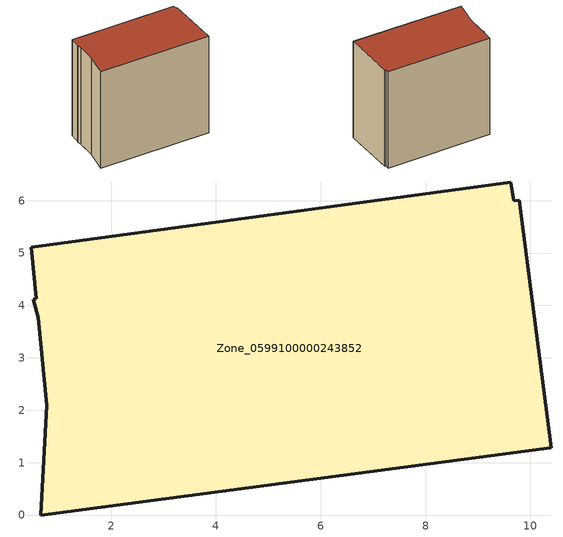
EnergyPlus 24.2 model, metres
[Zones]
Zone_0599100000243852
 floor ground (C_G): 0.48,5.11 9.63,6.36 9.68,6 9.78,6.01 10.4,1.28 0.66,0 0.77,2.09 0.61,3.77 0.51,4.11 0.57,4.13 z0
 wall outside (C_F): 0.66,0 10.4,1.28 9.78,6.01 9.68,6 9.63,6.36 0.48,5.11 0.57,4.13 0.51,4.11 0.61,3.77 0.77,2.09 0.66,0 z0:8.89
 roof outside (C_R): 0.61,3.77 0.77,2.09 0.66,0 10.4,1.28 9.78,6.01 9.68,6 9.63,6.36 0.48,5.11 0.57,4.13 0.51,4.11 z8.89
[BUILDING]
Pand.0599100000243852: North Axis=0; Terrain=City; Loads Convergence Tolerance Value=0.04; Temperature Convergence Tolerance Value=0.4; Solar Distribution=FullExterior; Maximum Number of Warmup Days=25; Minimum Number of Warmup Days=1
[Site:Location]
Rotterdam.The.Hague.AP_ZH_NLD Design_Conditions: Latitude=51.96; Longitude=4.45; Time Zone=1; Elevation=-4.5
[SITE:GROUNDTEMPERATURE:BUILDINGSURFACE]
18, 18, 18, 18, 18, 18, 18, 18, 18, 18, 18, 18
[MATERIAL] Thermal Absorptance=0.9; Solar Absorptance=0.7; Visible Absorptance=0.7
Name | Roughness | Thickness | Conductivity | Density | Specific Heat
G.TI.1992-2005 | MediumSmooth | 0.15 | 0.06 | 540 | 1210
F.TI.1992-2005 | Rough | 0.3 | 0.12 | 1920 | 840
R.TI.1992-2005 | MediumRough | 0.2 | 0.08 | 1500 | 1000
[CONSTRUCTION]
C_G: G.TI.1992-2005
C_F: F.TI.1992-2005
C_R: R.TI.1992-2005
[ZONE]
Zone_0599100000243852: Type=1; Multiplier=1; Ceiling Height=Autocalculate; Volume=Autocalculate; Floor Area=autocalculate; Part of Total Floor Area=Yes
[ZONEINFILTRATION:DESIGNFLOWRATE]
Infil_Zone_0599100000243852: Zone or ZoneList or Space or SpaceList=Zone_0599100000243852; Schedule=AlwaysOn; Design Flow Rate Calculation Method=Flow/Area; Flow Rate per Floor Area=0.0015; Constant Term Coefficient=1; Temperature Term Coefficient=0; Velocity Term Coefficient=0; Velocity Squared Term Coefficient=0
[HVACTEMPLATE:ZONE:IDEALLOADSAIRSYSTEM]
Zone_0599100000243852: Maximum Heating Supply Air Temperature=50; Minimum Cooling Supply Air Temperature=13; Maximum Heating Supply Air Humidity Ratio=0.0156; Minimum Cooling Supply Air Humidity Ratio=0.0077; Heating Limit=NoLimit; Cooling Limit=NoLimit; Dehumidification Control Type=ConstantSensibleHeatRatio; Cooling Sensible Heat Ratio=0.7; Dehumidification Setpoint=60; Humidification Control Type=None; Humidification Setpoint=30; Outdoor Air Method=None; Outdoor Air Flow Rate per Person=0.00944; Outdoor Air Flow Rate per Zone Floor Area=0; Outdoor Air Flow Rate per Zone=0; Demand Controlled Ventilation Type=None; Outdoor Air Economizer Type=NoEconomizer; Heat Recovery Type=None; Sensible Heat Recovery Effectiveness=0.7; Latent Heat Recovery Effectiveness=0.65
[ZONECONTROL:THERMOSTAT]
ThermostatControl_Zone_0599100000243852: Zone or ZoneList=Zone_0599100000243852; Control Type Schedule=DualSetpointControlType; Control 1=Thermostat_Zone_0599100000243852; Temperature Difference Between Cutout And Setpoint=0
[THERMOSTATSETPOINT:DUALSETPOINT]
Thermostat_Zone_0599100000243852: Heating Setpoint Temperature Schedule=HeatingSetpoint_Zone_0599100000243852; Cooling Setpoint Temperature Schedule=CoolingSetpoint_Zone_0599100000243852
[SCHEDULE:COMPACT]
HeatingSetpoint_Zone_0599100000243852: Through: 12/31, For: AllDays, Until: 24:00, 21
CoolingSetpoint_Zone_0599100000243852: Through: 12/31, For: AllDays, Until: 24:00, 24
DualSetpointControlType: Through: 12/31, For: AllDays, Until: 24:00, 4
AlwaysOn: Through: 12/31, For: AllDays, Until: 24:00, 1
